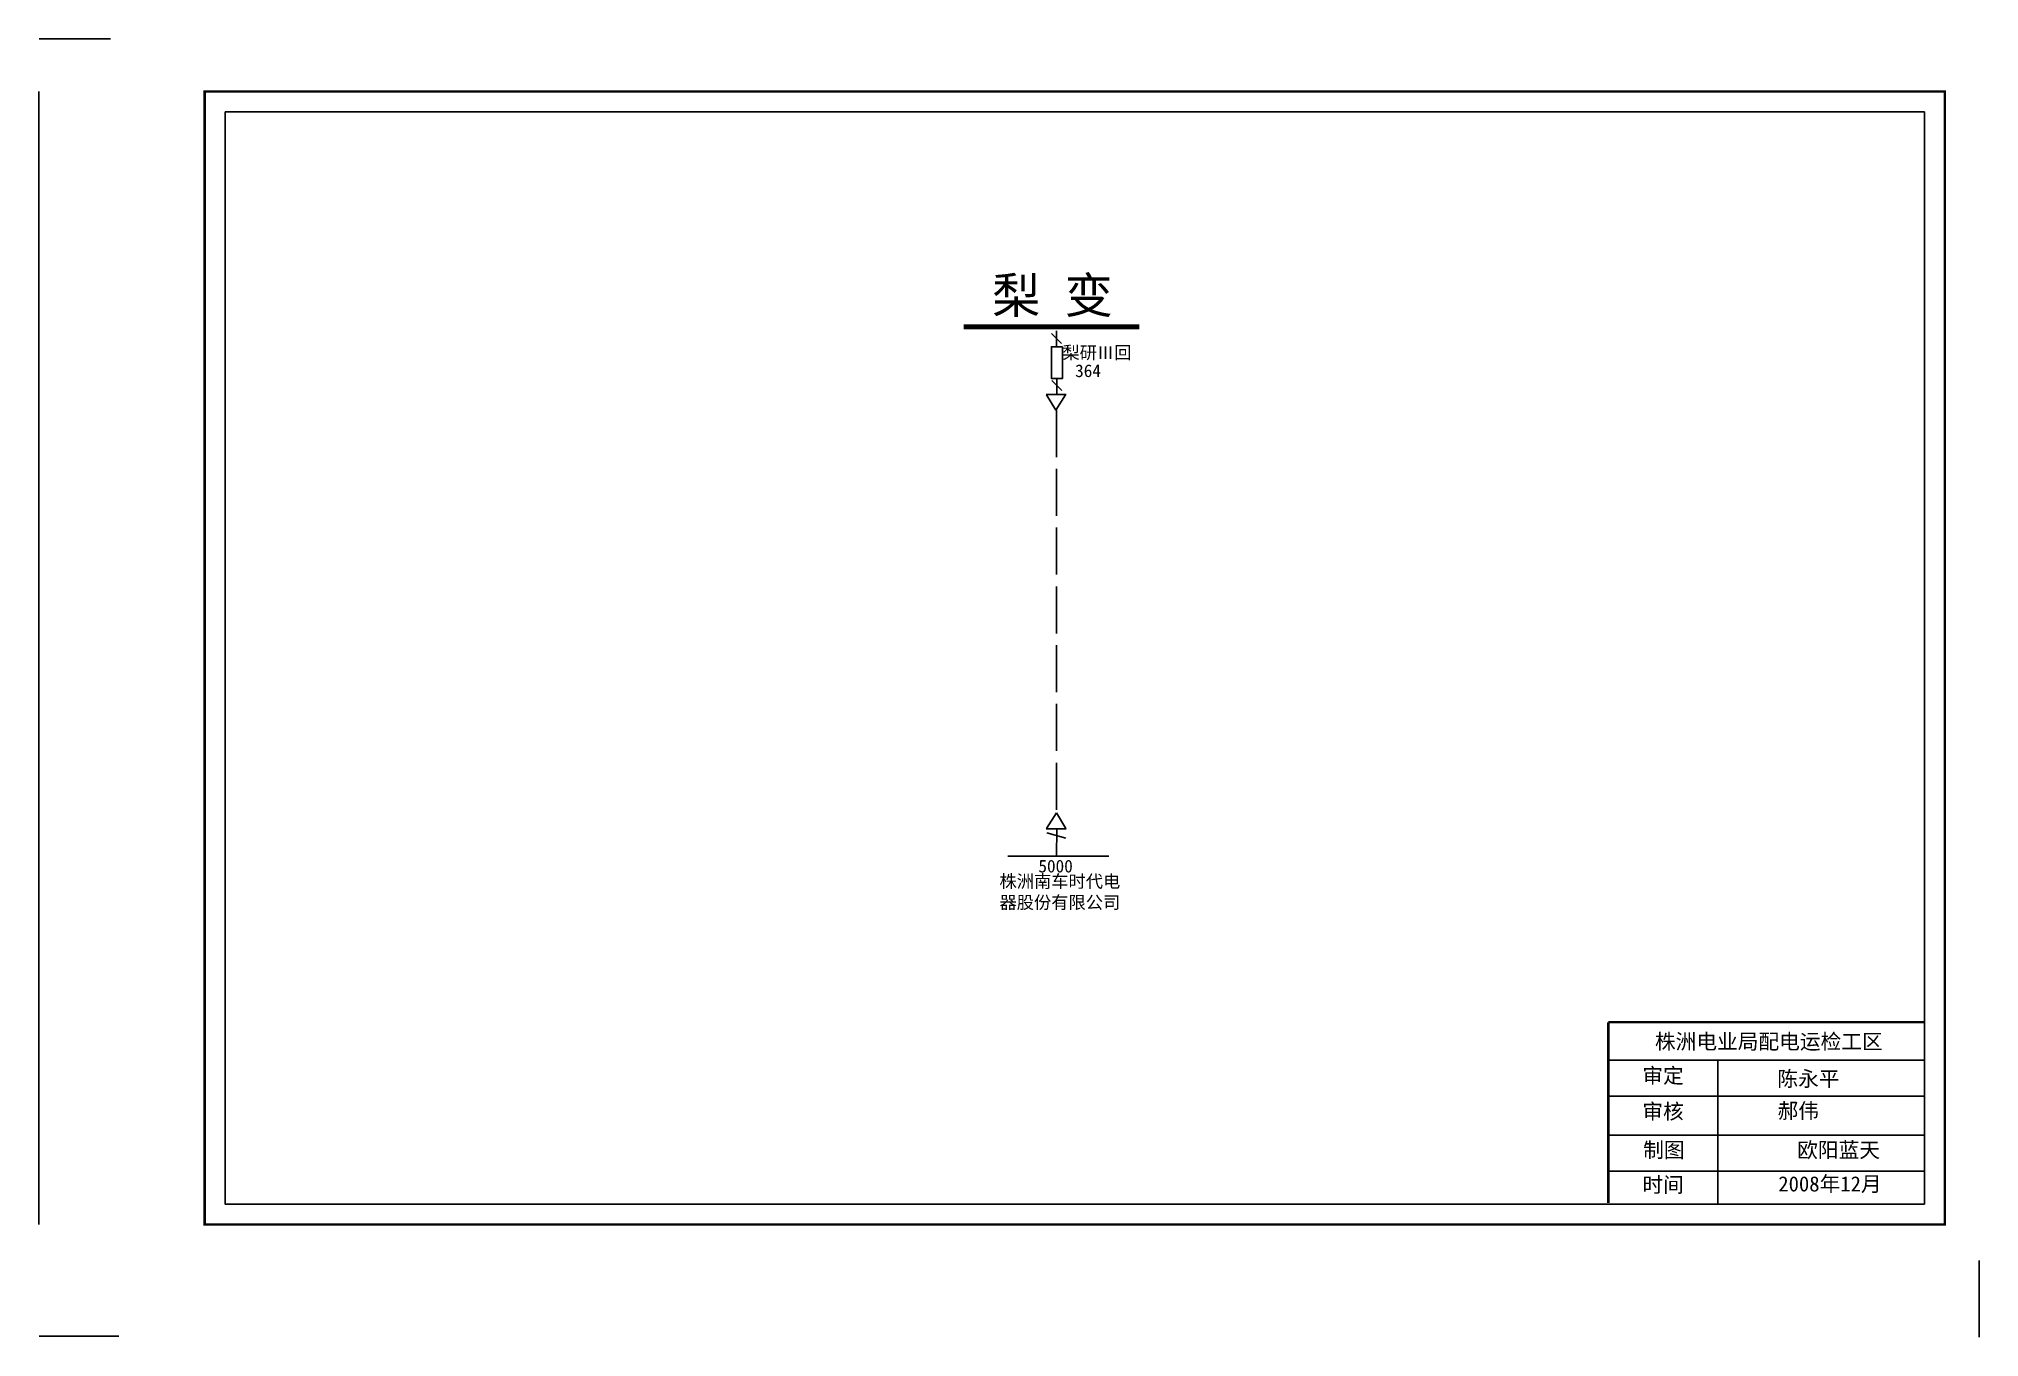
# Model space of a CAD drawing. Extents: x -32 to 351, y -22 to 234.
import ezdxf

# ---------------------------------------------------------------- set-up
doc = ezdxf.new("R2010")
doc.units = 0
doc.header["$LTSCALE"] = 0.774411
doc.linetypes.add('ACAD_ISO02W100', pattern=[15, 12, -3])
doc.layers.get('0').update_dxf_attribs({"linetype": 'CONTINUOUS'})
doc.styles.get("Standard").update_dxf_attribs({"font": 'SimSun.ttf', "height": 2.5})
doc.styles.add('字体', font='', dxfattribs={"height": 2.5})
doc.styles.get('字体').set_extended_font_data('楷体_GB2312')

msp = doc.modelspace()

# ---------------------------------------------------------------- linework, layer by layer
at = {"linetype": 'Continuous'}
for p, q in [((-32.39, 234.34), (-18.31, 234.34)), ((-32.49, -0.05), (-32.49, 223.92)), ((169.63, 174.13), (167.65, 176.11)), ((169.72, 164.83), (167.75, 166.81)), ((168.74, 167.15), (168.75, 164.01)), ((166.6, 164.02), (170.55, 164.02)), ((168.54, 160.91), (166.69, 163.99)), ((170.48, 163.99), (168.54, 160.91)), ((166.71, 78.23), (168.65, 81.31)), ((168.65, 81.31), (170.5, 78.23)), ((170.58, 78.2), (166.64, 78.2)), ((166.74, 77.36), (170.54, 76.35)), ((168.72, 78.2), (168.69, 72.76)), ((277.77, 32.44), (340.14, 32.44)), ((299.42, 32.44), (299.42, 4.1)), ((277.77, 25.34), (340.14, 25.34)), ((277.77, 17.59), (340.14, 17.59)), ((277.77, 10.49), (340.14, 10.49)), ((351.05, -22.32), (351.05, -7.13)), ((-32.39, -22.12), (-16.7, -22.12))]:
    msp.add_line(p, q, dxfattribs=at)
at = {"linetype": 'ACAD_ISO02W100'}
for p, q in [((168.66, 173.5), (168.67, 176.59)), ((168.67, 160.94), (168.67, 81.49))]:
    msp.add_line(p, q, dxfattribs=at)
at = {"color": 0, "linetype": 'Continuous'}
msp.add_line((159.07, 72.8), (179, 72.77), dxfattribs=at)
at = {"linetype": 'Continuous', "const_width": 0.5}
msp.add_lwpolyline([(0.28, 223.92), (344.25, 223.92), (344.25, -0.05), (0.28, -0.05)], close=True, dxfattribs=at)
at = {"linetype": 'Continuous'}
for points in [[(4.32, 219.87), (340.21, 219.87), (340.21, 4), (4.32, 4)], [(169.87, 173.45), (169.87, 167.19), (167.65, 167.19), (167.65, 173.45)]]:
    msp.add_lwpolyline(points, close=True, dxfattribs=at)
for points, const_width in [([(185.07, 177.42), (150.34, 177.4)], 1), ([(277.73, 39.95), (277.73, 4.22)], 0.5), ([(277.77, 39.95), (340.14, 39.95)], 0.5)]:
    msp.add_lwpolyline(points, dxfattribs=dict(at, const_width=const_width))

# ---------------------------------------------------------------- texts
at = {"linetype": 'Continuous', "attachment_point": 1, "style": '字体'}
for s, insert, char_height, width in [('梨 变', (155.94, 187.13), 7, 28.4432), ('株洲电业局配电运检工区', (286.96, 37.63), 3, 82.0179), ('审定', (284.47, 30.89), 3, 23.4615), ('陈永平', (311.16, 30.27), 3, 23.4615), ('审核', (284.47, 23.82), 3, 23.4615), ('郝伟', (311.19, 23.95), 3, 33.0539), ('制图', (284.63, 16.2), 3, 23.4615), ('欧阳蓝天', (315.08, 16.2), 3, 23.4615), ('时间', (284.47, 9.32), 3, 23.4615), ('2008年12月', (311.34, 9.49), 3, 23.4615)]:
    msp.add_mtext(s, dxfattribs=dict(at, insert=insert, char_height=char_height, width=width))
at = {"color": 0, "linetype": 'Continuous', "char_height": 2.5, "attachment_point": 1, "style": '字体'}
for s, insert, width in [('梨研Ⅲ回', (169.84, 173.56), 14.1263), ('{\\C7;株洲南车时代电器股份有限公司}', (157.4, 69.05), 24.9129)]:
    msp.add_mtext(s, dxfattribs=dict(at, insert=insert, width=width))
at = {"color": 0, "linetype": 'Continuous', "char_height": 2.5, "width": 3.2313, "attachment_point": 1}
for s, insert in [('364', (172.35, 169.97)), ('5000', (165.09, 72.05))]:
    msp.add_mtext(s, dxfattribs=dict(at, insert=insert))

doc.saveas('drawing.dxf')
